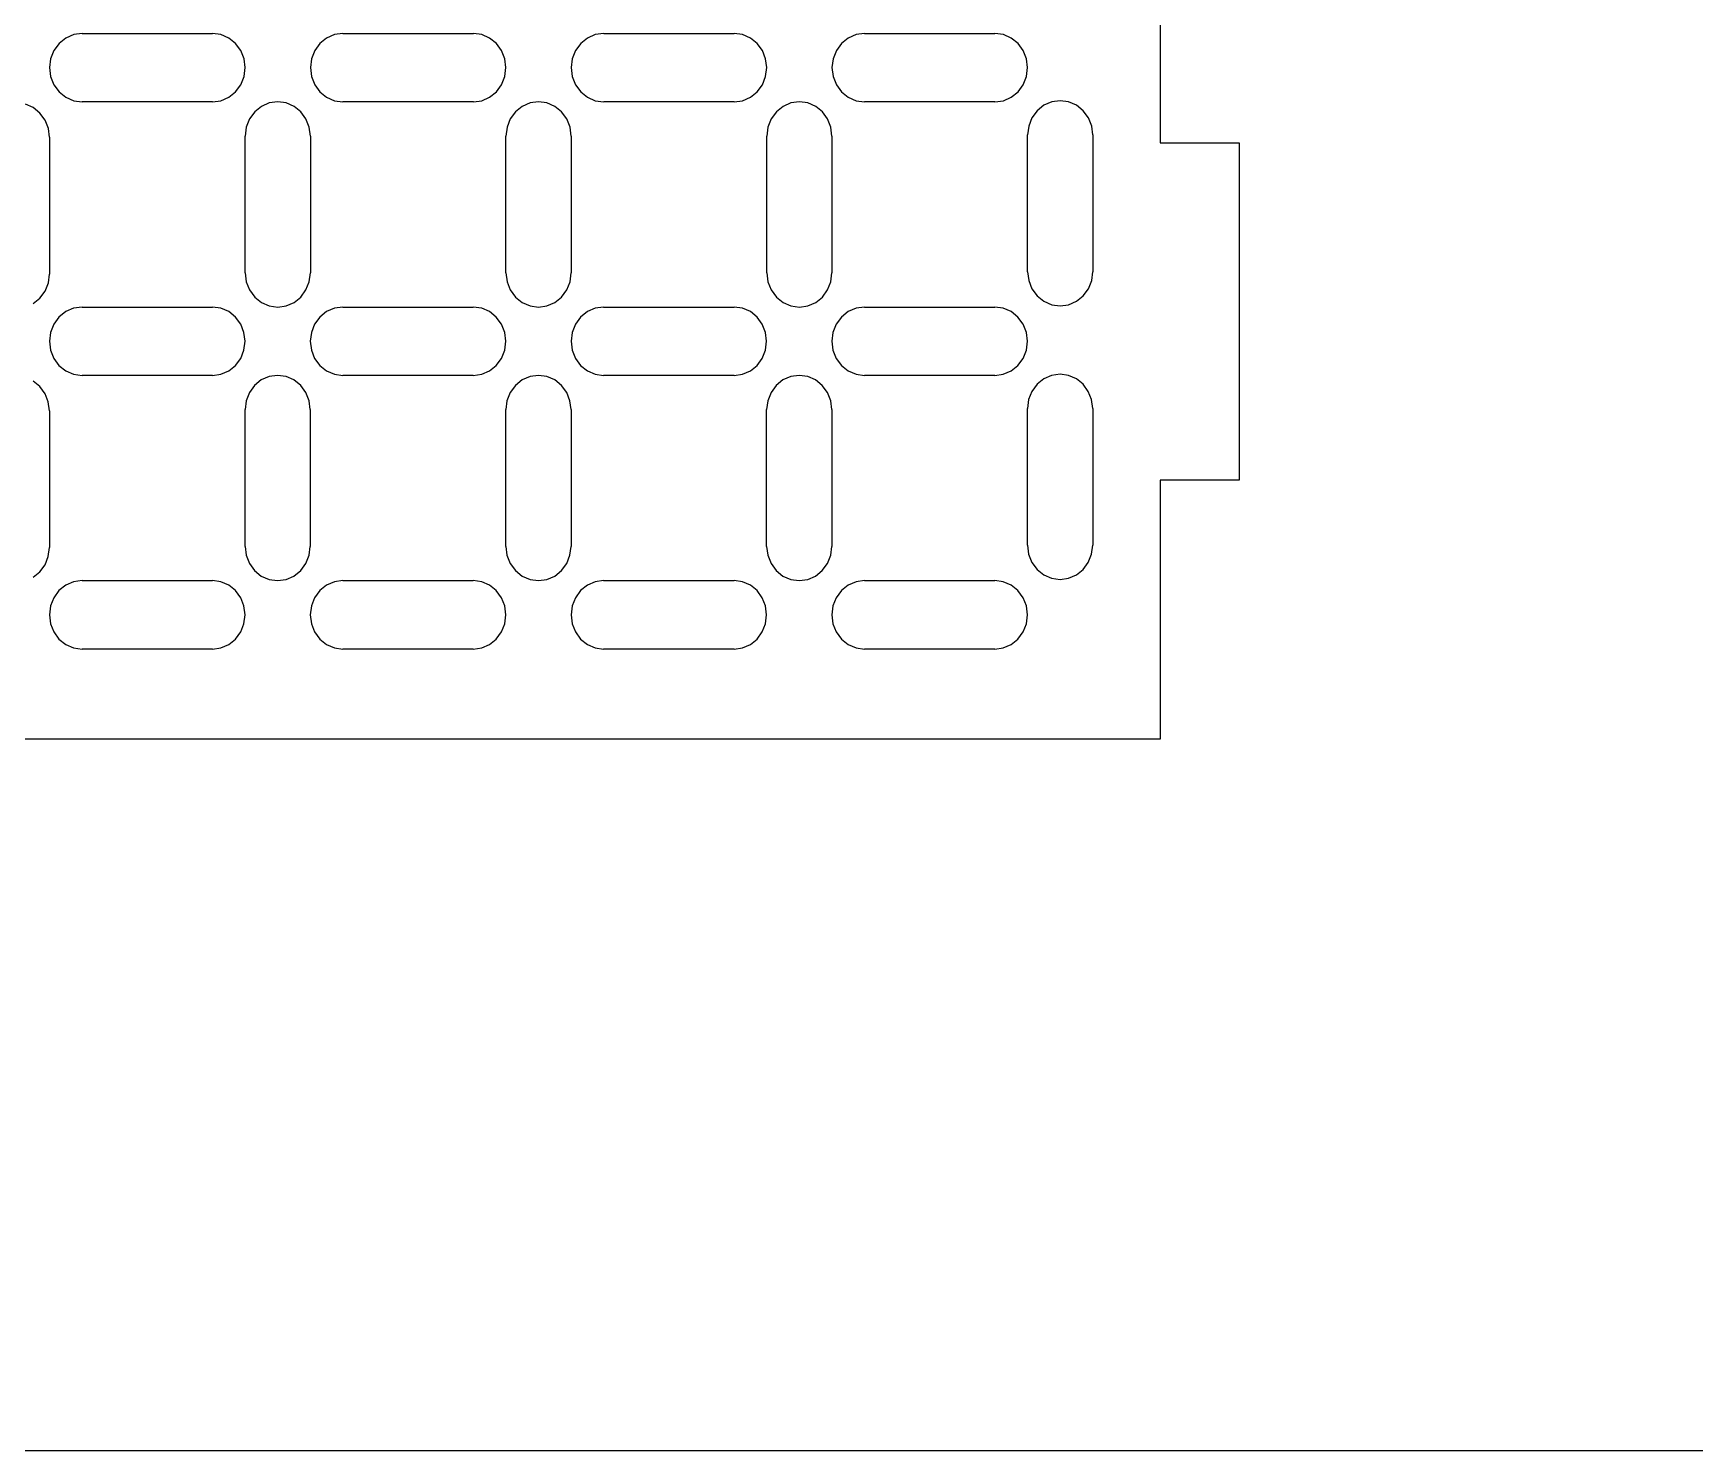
# Model space of a CAD drawing. Extents: x -289 to 301, y -213 to 237.
# Drawn here: x -67.5 to 6.3, y -212.8 to -149.8 of the extents above; entities that cross this region are included whole.
import ezdxf

# ---------------------------------------------------------------- set-up
doc = ezdxf.new("R2010")
doc.units = 0
doc.layers.get('0').update_dxf_attribs({"linetype": 'CONTINUOUS'})

msp = doc.modelspace()

# ---------------------------------------------------------------- linework, layer by layer
for p, q in [((-17.434, -54.626), (-17.434, -154.664)), ((-65.334, -149.801), (-65.709, -149.853)), ((-65.334, -149.801), (-59.541, -149.801)), ((-59.166, -149.853), (-59.541, -149.801)), ((-53.747, -149.801), (-54.122, -149.853)), ((-53.747, -149.801), (-47.953, -149.801)), ((-47.578, -149.853), (-47.953, -149.801)), ((-42.16, -149.801), (-42.535, -149.853)), ((-42.16, -149.801), (-36.366, -149.801)), ((-35.991, -149.853), (-36.366, -149.801)), ((-30.572, -149.801), (-30.947, -149.853)), ((-30.572, -149.801), (-24.779, -149.801)), ((-24.404, -149.853), (-24.779, -149.801)), ((-66.589, -150.561), (-66.733, -150.928)), ((-66.358, -150.246), (-66.589, -150.561)), ((-66.058, -150.004), (-66.358, -150.246)), ((-65.709, -149.853), (-66.058, -150.004)), ((-58.816, -150.004), (-59.166, -149.853)), ((-58.516, -150.246), (-58.816, -150.004)), ((-58.286, -150.561), (-58.516, -150.246)), ((-58.142, -150.928), (-58.286, -150.561)), ((-55.001, -150.561), (-55.146, -150.928)), ((-54.771, -150.246), (-55.001, -150.561)), ((-54.471, -150.004), (-54.771, -150.246)), ((-54.122, -149.853), (-54.471, -150.004)), ((-47.229, -150.004), (-47.578, -149.853)), ((-46.929, -150.246), (-47.229, -150.004)), ((-46.699, -150.561), (-46.929, -150.246)), ((-46.554, -150.928), (-46.699, -150.561)), ((-43.414, -150.561), (-43.559, -150.928)), ((-43.184, -150.246), (-43.414, -150.561)), ((-42.884, -150.004), (-43.184, -150.246)), ((-42.535, -149.853), (-42.884, -150.004)), ((-35.642, -150.004), (-35.991, -149.853)), ((-35.342, -150.246), (-35.642, -150.004)), ((-35.112, -150.561), (-35.342, -150.246)), ((-34.967, -150.928), (-35.112, -150.561)), ((-31.827, -150.561), (-31.971, -150.928)), ((-31.597, -150.246), (-31.827, -150.561)), ((-31.297, -150.004), (-31.597, -150.246)), ((-30.947, -149.853), (-31.297, -150.004)), ((-24.055, -150.004), (-24.404, -149.853)), ((-23.755, -150.246), (-24.055, -150.004)), ((-23.524, -150.561), (-23.755, -150.246)), ((-23.38, -150.928), (-23.524, -150.561)), ((-66.733, -150.928), (-66.783, -151.321)), ((-66.783, -151.321), (-66.733, -151.715)), ((-58.092, -151.321), (-58.142, -150.928)), ((-58.142, -151.715), (-58.092, -151.321)), ((-55.146, -150.928), (-55.195, -151.321)), ((-55.195, -151.321), (-55.146, -151.715)), ((-46.505, -151.321), (-46.554, -150.928)), ((-46.554, -151.715), (-46.505, -151.321)), ((-43.559, -150.928), (-43.608, -151.321)), ((-43.608, -151.321), (-43.559, -151.715)), ((-34.918, -151.321), (-34.967, -150.928)), ((-34.967, -151.715), (-34.918, -151.321)), ((-31.971, -150.928), (-32.021, -151.321)), ((-32.021, -151.321), (-31.971, -151.715)), ((-23.33, -151.321), (-23.38, -150.928)), ((-23.38, -151.715), (-23.33, -151.321)), ((-66.733, -151.715), (-66.589, -152.081)), ((-58.286, -152.081), (-58.142, -151.715)), ((-55.146, -151.715), (-55.001, -152.081)), ((-46.699, -152.081), (-46.554, -151.715)), ((-43.559, -151.715), (-43.414, -152.081)), ((-35.112, -152.081), (-34.967, -151.715)), ((-31.971, -151.715), (-31.827, -152.081)), ((-23.524, -152.081), (-23.38, -151.715)), ((-66.589, -152.081), (-66.358, -152.396)), ((-66.358, -152.396), (-66.058, -152.638)), ((-66.058, -152.638), (-65.709, -152.789)), ((-65.709, -152.789), (-65.334, -152.841)), ((-59.541, -152.841), (-59.166, -152.789)), ((-59.166, -152.789), (-58.816, -152.638)), ((-58.816, -152.638), (-58.516, -152.396)), ((-58.516, -152.396), (-58.286, -152.081)), ((-55.001, -152.081), (-54.771, -152.396)), ((-54.771, -152.396), (-54.471, -152.638)), ((-54.471, -152.638), (-54.122, -152.789)), ((-54.122, -152.789), (-53.747, -152.841)), ((-47.953, -152.841), (-47.578, -152.789)), ((-47.578, -152.789), (-47.229, -152.638)), ((-47.229, -152.638), (-46.929, -152.396)), ((-46.929, -152.396), (-46.699, -152.081)), ((-43.414, -152.081), (-43.184, -152.396)), ((-43.184, -152.396), (-42.884, -152.638)), ((-42.884, -152.638), (-42.535, -152.789)), ((-42.535, -152.789), (-42.16, -152.841)), ((-36.366, -152.841), (-35.991, -152.789)), ((-35.991, -152.789), (-35.642, -152.638)), ((-35.642, -152.638), (-35.342, -152.396)), ((-35.342, -152.396), (-35.112, -152.081)), ((-31.827, -152.081), (-31.597, -152.396)), ((-31.597, -152.396), (-31.297, -152.638)), ((-31.297, -152.638), (-30.947, -152.789)), ((-30.947, -152.789), (-30.572, -152.841)), ((-24.779, -152.841), (-24.404, -152.789)), ((-24.404, -152.789), (-24.055, -152.638)), ((-24.055, -152.638), (-23.755, -152.396)), ((-23.755, -152.396), (-23.524, -152.081)), ((-21.882, -152.789), (-22.257, -152.841)), ((-21.507, -152.841), (-21.882, -152.789)), ((-67.507, -153.096), (-67.856, -152.944)), ((-67.207, -153.338), (-67.507, -153.096)), ((-66.977, -153.653), (-67.207, -153.338)), ((-59.541, -152.841), (-65.334, -152.841)), ((-57.668, -153.286), (-57.898, -153.601)), ((-57.368, -153.044), (-57.668, -153.286)), ((-57.019, -152.892), (-57.368, -153.044)), ((-56.644, -152.841), (-57.019, -152.892)), ((-56.269, -152.892), (-56.644, -152.841)), ((-55.92, -153.044), (-56.269, -152.892)), ((-55.62, -153.286), (-55.92, -153.044)), ((-55.389, -153.601), (-55.62, -153.286)), ((-47.953, -152.841), (-53.747, -152.841)), ((-46.081, -153.286), (-46.311, -153.601)), ((-45.781, -153.044), (-46.081, -153.286)), ((-45.431, -152.892), (-45.781, -153.044)), ((-45.057, -152.841), (-45.431, -152.892)), ((-44.682, -152.892), (-45.057, -152.841)), ((-44.332, -153.044), (-44.682, -152.892)), ((-44.032, -153.286), (-44.332, -153.044)), ((-43.802, -153.601), (-44.032, -153.286)), ((-36.366, -152.841), (-42.16, -152.841)), ((-34.493, -153.286), (-34.724, -153.601)), ((-34.193, -153.044), (-34.493, -153.286)), ((-33.844, -152.892), (-34.193, -153.044)), ((-33.469, -152.841), (-33.844, -152.892)), ((-33.094, -152.892), (-33.469, -152.841)), ((-32.745, -153.044), (-33.094, -152.892)), ((-32.445, -153.286), (-32.745, -153.044)), ((-32.215, -153.601), (-32.445, -153.286)), ((-24.779, -152.841), (-30.572, -152.841)), ((-22.906, -153.235), (-23.136, -153.55)), ((-22.606, -152.993), (-22.906, -153.235)), ((-22.257, -152.841), (-22.606, -152.993)), ((-21.158, -152.993), (-21.507, -152.841)), ((-20.858, -153.235), (-21.158, -152.993)), ((-20.628, -153.55), (-20.858, -153.235)), ((-66.832, -154.019), (-66.977, -153.653)), ((-66.783, -154.413), (-66.832, -154.019)), ((-58.043, -153.967), (-58.092, -154.361)), ((-57.898, -153.601), (-58.043, -153.967)), ((-55.245, -153.967), (-55.389, -153.601)), ((-55.195, -154.361), (-55.245, -153.967)), ((-46.456, -153.967), (-46.505, -154.361)), ((-46.311, -153.601), (-46.456, -153.967)), ((-43.657, -153.967), (-43.802, -153.601)), ((-43.608, -154.361), (-43.657, -153.967)), ((-34.868, -153.967), (-34.918, -154.361)), ((-34.724, -153.601), (-34.868, -153.967)), ((-32.07, -153.967), (-32.215, -153.601)), ((-32.021, -154.361), (-32.07, -153.967)), ((-23.281, -153.916), (-23.33, -154.31)), ((-23.136, -153.55), (-23.281, -153.916)), ((-20.483, -153.916), (-20.628, -153.55)), ((-20.434, -154.31), (-20.483, -153.916)), ((-66.783, -154.413), (-66.783, -160.494)), ((-58.092, -160.442), (-58.092, -154.361)), ((-55.195, -154.361), (-55.195, -160.442)), ((-46.505, -160.442), (-46.505, -154.361)), ((-43.608, -154.361), (-43.608, -160.442)), ((-34.918, -160.442), (-34.918, -154.361)), ((-32.021, -154.361), (-32.021, -160.442)), ((-23.33, -160.391), (-23.33, -154.31)), ((-20.434, -154.31), (-20.434, -160.391)), ((-17.434, -154.664), (-13.934, -154.664)), ((-13.934, -154.664), (-13.934, -169.664)), ((-66.977, -161.254), (-66.832, -160.887)), ((-66.832, -160.887), (-66.783, -160.494)), ((-58.092, -160.442), (-58.043, -160.835)), ((-58.043, -160.835), (-57.898, -161.202)), ((-55.389, -161.202), (-55.245, -160.835)), ((-55.245, -160.835), (-55.195, -160.442)), ((-46.505, -160.442), (-46.456, -160.835)), ((-46.456, -160.835), (-46.311, -161.202)), ((-43.802, -161.202), (-43.657, -160.835)), ((-43.657, -160.835), (-43.608, -160.442)), ((-34.918, -160.442), (-34.868, -160.835)), ((-34.868, -160.835), (-34.724, -161.202)), ((-32.215, -161.202), (-32.07, -160.835)), ((-32.07, -160.835), (-32.021, -160.442)), ((-23.33, -160.391), (-23.281, -160.784)), ((-23.281, -160.784), (-23.136, -161.151)), ((-20.628, -161.151), (-20.483, -160.784)), ((-20.483, -160.784), (-20.434, -160.391)), ((-67.507, -161.81), (-67.207, -161.569)), ((-67.207, -161.569), (-66.977, -161.254)), ((-57.898, -161.202), (-57.668, -161.517)), ((-57.668, -161.517), (-57.368, -161.758)), ((-55.92, -161.758), (-55.62, -161.517)), ((-55.62, -161.517), (-55.389, -161.202)), ((-46.311, -161.202), (-46.081, -161.517)), ((-46.081, -161.517), (-45.781, -161.758)), ((-44.332, -161.758), (-44.032, -161.517)), ((-44.032, -161.517), (-43.802, -161.202)), ((-34.724, -161.202), (-34.493, -161.517)), ((-34.493, -161.517), (-34.193, -161.758)), ((-32.745, -161.758), (-32.445, -161.517)), ((-32.445, -161.517), (-32.215, -161.202)), ((-23.136, -161.151), (-22.906, -161.466)), ((-22.906, -161.466), (-22.606, -161.707)), ((-21.158, -161.707), (-20.858, -161.466)), ((-20.858, -161.466), (-20.628, -161.151)), ((-66.063, -162.166), (-66.363, -162.407)), ((-65.714, -162.014), (-66.063, -162.166)), ((-65.339, -161.962), (-65.714, -162.014)), ((-65.339, -161.962), (-59.545, -161.962)), ((-59.171, -162.014), (-59.545, -161.962)), ((-58.821, -162.166), (-59.171, -162.014)), ((-58.521, -162.407), (-58.821, -162.166)), ((-57.368, -161.758), (-57.019, -161.91)), ((-57.019, -161.91), (-56.644, -161.962)), ((-56.644, -161.962), (-56.269, -161.91)), ((-56.269, -161.91), (-55.92, -161.758)), ((-54.476, -162.166), (-54.776, -162.407)), ((-54.127, -162.014), (-54.476, -162.166)), ((-53.752, -161.962), (-54.127, -162.014)), ((-53.752, -161.962), (-47.958, -161.962)), ((-47.583, -162.014), (-47.958, -161.962)), ((-47.234, -162.166), (-47.583, -162.014)), ((-46.934, -162.407), (-47.234, -162.166)), ((-45.781, -161.758), (-45.431, -161.91)), ((-45.431, -161.91), (-45.057, -161.962)), ((-45.057, -161.962), (-44.682, -161.91)), ((-44.682, -161.91), (-44.332, -161.758)), ((-42.889, -162.166), (-43.189, -162.407)), ((-42.539, -162.014), (-42.889, -162.166)), ((-42.165, -161.962), (-42.539, -162.014)), ((-42.165, -161.962), (-36.371, -161.962)), ((-35.996, -162.014), (-36.371, -161.962)), ((-35.647, -162.166), (-35.996, -162.014)), ((-35.347, -162.407), (-35.647, -162.166)), ((-34.193, -161.758), (-33.844, -161.91)), ((-33.844, -161.91), (-33.469, -161.962)), ((-33.469, -161.962), (-33.094, -161.91)), ((-33.094, -161.91), (-32.745, -161.758)), ((-31.301, -162.166), (-31.601, -162.407)), ((-30.952, -162.014), (-31.301, -162.166)), ((-30.577, -161.962), (-30.952, -162.014)), ((-30.577, -161.962), (-24.784, -161.962)), ((-24.409, -162.014), (-24.784, -161.962)), ((-24.059, -162.166), (-24.409, -162.014)), ((-23.759, -162.407), (-24.059, -162.166)), ((-22.606, -161.707), (-22.257, -161.859)), ((-22.257, -161.859), (-21.882, -161.911)), ((-21.882, -161.911), (-21.507, -161.859)), ((-21.507, -161.859), (-21.158, -161.707)), ((-66.738, -163.089), (-66.788, -163.482)), ((-66.593, -162.722), (-66.738, -163.089)), ((-66.363, -162.407), (-66.593, -162.722)), ((-58.291, -162.722), (-58.521, -162.407)), ((-58.146, -163.089), (-58.291, -162.722)), ((-58.097, -163.482), (-58.146, -163.089)), ((-55.151, -163.089), (-55.2, -163.482)), ((-55.006, -162.722), (-55.151, -163.089)), ((-54.776, -162.407), (-55.006, -162.722)), ((-46.704, -162.722), (-46.934, -162.407)), ((-46.559, -163.089), (-46.704, -162.722)), ((-46.51, -163.482), (-46.559, -163.089)), ((-43.564, -163.089), (-43.613, -163.482)), ((-43.419, -162.722), (-43.564, -163.089)), ((-43.189, -162.407), (-43.419, -162.722)), ((-35.117, -162.722), (-35.347, -162.407)), ((-34.972, -163.089), (-35.117, -162.722)), ((-34.923, -163.482), (-34.972, -163.089)), ((-31.976, -163.089), (-32.026, -163.482)), ((-31.832, -162.722), (-31.976, -163.089)), ((-31.601, -162.407), (-31.832, -162.722)), ((-23.529, -162.722), (-23.759, -162.407)), ((-23.385, -163.089), (-23.529, -162.722)), ((-23.335, -163.482), (-23.385, -163.089)), ((-66.788, -163.482), (-66.738, -163.876)), ((-58.146, -163.876), (-58.097, -163.482)), ((-55.2, -163.482), (-55.151, -163.876)), ((-46.559, -163.876), (-46.51, -163.482)), ((-43.613, -163.482), (-43.564, -163.876)), ((-34.972, -163.876), (-34.923, -163.482)), ((-32.026, -163.482), (-31.976, -163.876)), ((-23.385, -163.876), (-23.335, -163.482)), ((-66.738, -163.876), (-66.593, -164.242)), ((-66.593, -164.242), (-66.363, -164.557)), ((-66.363, -164.557), (-66.063, -164.799)), ((-58.821, -164.799), (-58.521, -164.557)), ((-58.521, -164.557), (-58.291, -164.242)), ((-58.291, -164.242), (-58.146, -163.876)), ((-55.151, -163.876), (-55.006, -164.242)), ((-55.006, -164.242), (-54.776, -164.557)), ((-54.776, -164.557), (-54.476, -164.799)), ((-47.234, -164.799), (-46.934, -164.557)), ((-46.934, -164.557), (-46.704, -164.242)), ((-46.704, -164.242), (-46.559, -163.876)), ((-43.564, -163.876), (-43.419, -164.242)), ((-43.419, -164.242), (-43.189, -164.557)), ((-43.189, -164.557), (-42.889, -164.799)), ((-35.647, -164.799), (-35.347, -164.557)), ((-35.347, -164.557), (-35.117, -164.242)), ((-35.117, -164.242), (-34.972, -163.876)), ((-31.976, -163.876), (-31.832, -164.242)), ((-31.832, -164.242), (-31.601, -164.557)), ((-31.601, -164.557), (-31.301, -164.799)), ((-24.059, -164.799), (-23.759, -164.557)), ((-23.759, -164.557), (-23.529, -164.242)), ((-23.529, -164.242), (-23.385, -163.876)), ((-67.212, -165.499), (-67.512, -165.257)), ((-66.063, -164.799), (-65.714, -164.951)), ((-65.714, -164.951), (-65.339, -165.002)), ((-59.545, -165.002), (-65.339, -165.002)), ((-59.545, -165.002), (-59.171, -164.951)), ((-59.171, -164.951), (-58.821, -164.799)), ((-57.373, -165.205), (-57.673, -165.447)), ((-57.024, -165.054), (-57.373, -165.205)), ((-56.649, -165.002), (-57.024, -165.054)), ((-56.274, -165.054), (-56.649, -165.002)), ((-55.924, -165.205), (-56.274, -165.054)), ((-55.624, -165.447), (-55.924, -165.205)), ((-54.476, -164.799), (-54.127, -164.951)), ((-54.127, -164.951), (-53.752, -165.002)), ((-47.958, -165.002), (-53.752, -165.002)), ((-47.958, -165.002), (-47.583, -164.951)), ((-47.583, -164.951), (-47.234, -164.799)), ((-45.786, -165.205), (-46.086, -165.447)), ((-45.436, -165.054), (-45.786, -165.205)), ((-45.061, -165.002), (-45.436, -165.054)), ((-44.687, -165.054), (-45.061, -165.002)), ((-44.337, -165.205), (-44.687, -165.054)), ((-44.037, -165.447), (-44.337, -165.205)), ((-42.889, -164.799), (-42.539, -164.951)), ((-42.539, -164.951), (-42.165, -165.002)), ((-36.371, -165.002), (-42.165, -165.002)), ((-36.371, -165.002), (-35.996, -164.951)), ((-35.996, -164.951), (-35.647, -164.799)), ((-34.198, -165.205), (-34.498, -165.447)), ((-33.849, -165.054), (-34.198, -165.205)), ((-33.474, -165.002), (-33.849, -165.054)), ((-33.099, -165.054), (-33.474, -165.002)), ((-32.75, -165.205), (-33.099, -165.054)), ((-32.45, -165.447), (-32.75, -165.205)), ((-31.301, -164.799), (-30.952, -164.951)), ((-30.952, -164.951), (-30.577, -165.002)), ((-24.784, -165.002), (-30.577, -165.002)), ((-24.784, -165.002), (-24.409, -164.951)), ((-24.409, -164.951), (-24.059, -164.799)), ((-22.611, -165.154), (-22.911, -165.396)), ((-22.262, -165.002), (-22.611, -165.154)), ((-21.887, -164.951), (-22.262, -165.002)), ((-21.512, -165.002), (-21.887, -164.951)), ((-21.163, -165.154), (-21.512, -165.002)), ((-20.863, -165.396), (-21.163, -165.154)), ((-66.982, -165.814), (-67.212, -165.499)), ((-66.837, -166.18), (-66.982, -165.814)), ((-57.903, -165.762), (-58.048, -166.129)), ((-57.673, -165.447), (-57.903, -165.762)), ((-55.394, -165.762), (-55.624, -165.447)), ((-55.25, -166.129), (-55.394, -165.762)), ((-46.316, -165.762), (-46.46, -166.129)), ((-46.086, -165.447), (-46.316, -165.762)), ((-43.807, -165.762), (-44.037, -165.447)), ((-43.662, -166.129), (-43.807, -165.762)), ((-34.728, -165.762), (-34.873, -166.129)), ((-34.498, -165.447), (-34.728, -165.762)), ((-32.22, -165.762), (-32.45, -165.447)), ((-32.075, -166.129), (-32.22, -165.762)), ((-23.286, -166.077), (-23.335, -166.471)), ((-23.141, -165.711), (-23.286, -166.077)), ((-22.911, -165.396), (-23.141, -165.711)), ((-20.632, -165.711), (-20.863, -165.396)), ((-20.488, -166.077), (-20.632, -165.711)), ((-20.438, -166.471), (-20.488, -166.077)), ((-66.788, -166.574), (-66.837, -166.18)), ((-66.788, -166.574), (-66.788, -172.655)), ((-58.048, -166.129), (-58.097, -166.522)), ((-58.097, -172.603), (-58.097, -166.522)), ((-55.2, -166.522), (-55.25, -166.129)), ((-55.2, -166.522), (-55.2, -172.603)), ((-46.46, -166.129), (-46.51, -166.522)), ((-46.51, -172.603), (-46.51, -166.522)), ((-43.613, -166.522), (-43.662, -166.129)), ((-43.613, -166.522), (-43.613, -172.603)), ((-34.873, -166.129), (-34.923, -166.522)), ((-34.923, -172.603), (-34.923, -166.522)), ((-32.026, -166.522), (-32.075, -166.129)), ((-32.026, -166.522), (-32.026, -172.603)), ((-23.335, -172.552), (-23.335, -166.471)), ((-20.438, -166.471), (-20.438, -172.552)), ((-13.934, -169.664), (-17.434, -169.664)), ((-17.434, -169.664), (-17.434, -181.164)), ((-66.837, -173.048), (-66.788, -172.655)), ((-58.097, -172.603), (-58.048, -172.996)), ((-55.25, -172.996), (-55.2, -172.603)), ((-46.51, -172.603), (-46.46, -172.996)), ((-43.662, -172.996), (-43.613, -172.603)), ((-34.923, -172.603), (-34.873, -172.996)), ((-32.075, -172.996), (-32.026, -172.603)), ((-23.335, -172.552), (-23.286, -172.945)), ((-20.488, -172.945), (-20.438, -172.552)), ((-67.212, -173.73), (-66.982, -173.415)), ((-66.982, -173.415), (-66.837, -173.048)), ((-58.048, -172.996), (-57.903, -173.363)), ((-57.903, -173.363), (-57.673, -173.678)), ((-55.624, -173.678), (-55.394, -173.363)), ((-55.394, -173.363), (-55.25, -172.996)), ((-46.46, -172.996), (-46.316, -173.363)), ((-46.316, -173.363), (-46.086, -173.678)), ((-44.037, -173.678), (-43.807, -173.363)), ((-43.807, -173.363), (-43.662, -172.996)), ((-34.873, -172.996), (-34.728, -173.363)), ((-34.728, -173.363), (-34.498, -173.678)), ((-32.45, -173.678), (-32.22, -173.363)), ((-32.22, -173.363), (-32.075, -172.996)), ((-23.286, -172.945), (-23.141, -173.312)), ((-23.141, -173.312), (-22.911, -173.627)), ((-20.863, -173.627), (-20.632, -173.312)), ((-20.632, -173.312), (-20.488, -172.945)), ((-67.512, -173.971), (-67.212, -173.73)), ((-65.714, -174.175), (-66.063, -174.327)), ((-65.339, -174.123), (-65.714, -174.175)), ((-65.339, -174.123), (-59.545, -174.123)), ((-59.171, -174.175), (-59.545, -174.123)), ((-58.821, -174.327), (-59.171, -174.175)), ((-57.673, -173.678), (-57.373, -173.919)), ((-57.373, -173.919), (-57.024, -174.071)), ((-57.024, -174.071), (-56.649, -174.123)), ((-56.649, -174.123), (-56.274, -174.071)), ((-56.274, -174.071), (-55.924, -173.919)), ((-55.924, -173.919), (-55.624, -173.678)), ((-54.127, -174.175), (-54.476, -174.327)), ((-53.752, -174.123), (-54.127, -174.175)), ((-53.752, -174.123), (-47.958, -174.123)), ((-47.583, -174.175), (-47.958, -174.123)), ((-47.234, -174.327), (-47.583, -174.175)), ((-46.086, -173.678), (-45.786, -173.919)), ((-45.786, -173.919), (-45.436, -174.071)), ((-45.436, -174.071), (-45.061, -174.123)), ((-45.061, -174.123), (-44.687, -174.071)), ((-44.687, -174.071), (-44.337, -173.919)), ((-44.337, -173.919), (-44.037, -173.678)), ((-42.539, -174.175), (-42.889, -174.327)), ((-42.165, -174.123), (-42.539, -174.175)), ((-42.165, -174.123), (-36.371, -174.123)), ((-35.996, -174.175), (-36.371, -174.123)), ((-35.647, -174.327), (-35.996, -174.175)), ((-34.498, -173.678), (-34.198, -173.919)), ((-34.198, -173.919), (-33.849, -174.071)), ((-33.849, -174.071), (-33.474, -174.123)), ((-33.474, -174.123), (-33.099, -174.071)), ((-33.099, -174.071), (-32.75, -173.919)), ((-32.75, -173.919), (-32.45, -173.678)), ((-30.952, -174.175), (-31.301, -174.327)), ((-30.577, -174.123), (-30.952, -174.175)), ((-30.577, -174.123), (-24.784, -174.123)), ((-24.409, -174.175), (-24.784, -174.123)), ((-24.059, -174.327), (-24.409, -174.175)), ((-22.911, -173.627), (-22.611, -173.868)), ((-22.611, -173.868), (-22.262, -174.02)), ((-22.262, -174.02), (-21.887, -174.072)), ((-21.887, -174.072), (-21.512, -174.02)), ((-21.512, -174.02), (-21.163, -173.868)), ((-21.163, -173.868), (-20.863, -173.627)), ((-66.593, -174.883), (-66.738, -175.25)), ((-66.363, -174.568), (-66.593, -174.883)), ((-66.063, -174.327), (-66.363, -174.568)), ((-58.521, -174.568), (-58.821, -174.327)), ((-58.291, -174.883), (-58.521, -174.568)), ((-58.146, -175.25), (-58.291, -174.883)), ((-55.006, -174.883), (-55.151, -175.25)), ((-54.776, -174.568), (-55.006, -174.883)), ((-54.476, -174.327), (-54.776, -174.568)), ((-46.934, -174.568), (-47.234, -174.327)), ((-46.704, -174.883), (-46.934, -174.568)), ((-46.559, -175.25), (-46.704, -174.883)), ((-43.419, -174.883), (-43.564, -175.25)), ((-43.189, -174.568), (-43.419, -174.883)), ((-42.889, -174.327), (-43.189, -174.568)), ((-35.347, -174.568), (-35.647, -174.327)), ((-35.117, -174.883), (-35.347, -174.568)), ((-34.972, -175.25), (-35.117, -174.883)), ((-31.832, -174.883), (-31.976, -175.25)), ((-31.601, -174.568), (-31.832, -174.883)), ((-31.301, -174.327), (-31.601, -174.568)), ((-23.759, -174.568), (-24.059, -174.327)), ((-23.529, -174.883), (-23.759, -174.568)), ((-23.385, -175.25), (-23.529, -174.883)), ((-66.738, -175.25), (-66.788, -175.643)), ((-66.788, -175.643), (-66.738, -176.037)), ((-58.097, -175.643), (-58.146, -175.25)), ((-58.146, -176.037), (-58.097, -175.643)), ((-55.151, -175.25), (-55.2, -175.643)), ((-55.2, -175.643), (-55.151, -176.037)), ((-46.51, -175.643), (-46.559, -175.25)), ((-46.559, -176.037), (-46.51, -175.643)), ((-43.564, -175.25), (-43.613, -175.643)), ((-43.613, -175.643), (-43.564, -176.037)), ((-34.923, -175.643), (-34.972, -175.25)), ((-34.972, -176.037), (-34.923, -175.643)), ((-31.976, -175.25), (-32.026, -175.643)), ((-32.026, -175.643), (-31.976, -176.037)), ((-23.335, -175.643), (-23.385, -175.25)), ((-23.385, -176.037), (-23.335, -175.643)), ((-66.738, -176.037), (-66.593, -176.404)), ((-66.593, -176.404), (-66.363, -176.718)), ((-58.521, -176.718), (-58.291, -176.404)), ((-58.291, -176.404), (-58.146, -176.037)), ((-55.151, -176.037), (-55.006, -176.404)), ((-55.006, -176.404), (-54.776, -176.718)), ((-46.934, -176.718), (-46.704, -176.404)), ((-46.704, -176.404), (-46.559, -176.037)), ((-43.564, -176.037), (-43.419, -176.404)), ((-43.419, -176.404), (-43.189, -176.718)), ((-35.347, -176.718), (-35.117, -176.404)), ((-35.117, -176.404), (-34.972, -176.037)), ((-31.976, -176.037), (-31.832, -176.404)), ((-31.832, -176.404), (-31.601, -176.718)), ((-23.759, -176.718), (-23.529, -176.404)), ((-23.529, -176.404), (-23.385, -176.037)), ((-66.363, -176.718), (-66.063, -176.96)), ((-66.063, -176.96), (-65.714, -177.112)), ((-65.714, -177.112), (-65.339, -177.164)), ((-59.545, -177.164), (-59.171, -177.112)), ((-59.171, -177.112), (-58.821, -176.96)), ((-58.821, -176.96), (-58.521, -176.718)), ((-54.776, -176.718), (-54.476, -176.96)), ((-54.476, -176.96), (-54.127, -177.112)), ((-54.127, -177.112), (-53.752, -177.164)), ((-47.958, -177.164), (-47.583, -177.112)), ((-47.583, -177.112), (-47.234, -176.96)), ((-47.234, -176.96), (-46.934, -176.718)), ((-43.189, -176.718), (-42.889, -176.96)), ((-42.889, -176.96), (-42.539, -177.112)), ((-42.539, -177.112), (-42.165, -177.164)), ((-36.371, -177.164), (-35.996, -177.112)), ((-35.996, -177.112), (-35.647, -176.96)), ((-35.647, -176.96), (-35.347, -176.718)), ((-31.601, -176.718), (-31.301, -176.96)), ((-31.301, -176.96), (-30.952, -177.112)), ((-30.952, -177.112), (-30.577, -177.164)), ((-24.784, -177.164), (-24.409, -177.112)), ((-24.409, -177.112), (-24.059, -176.96)), ((-24.059, -176.96), (-23.759, -176.718)), ((-59.545, -177.164), (-65.339, -177.164)), ((-47.958, -177.164), (-53.752, -177.164)), ((-36.371, -177.164), (-42.165, -177.164)), ((-24.784, -177.164), (-30.577, -177.164)), ((-17.434, -181.164), (-119.034, -181.164)), ((301.31, -212.803), (-288.69, -212.803))]:
    msp.add_line(p, q)

doc.saveas('drawing.dxf')
